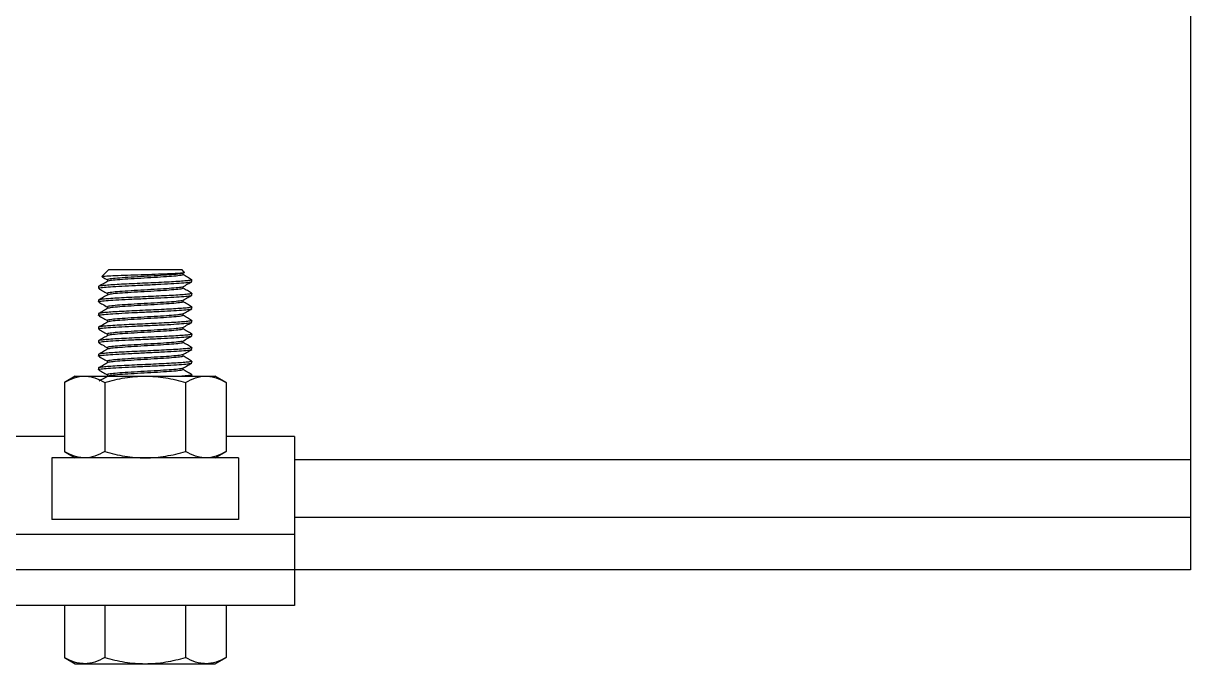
# Model space of a CAD drawing. Header units: millimetres. Extents: x 1735 to 8164, y 2313 to 5880.
# Drawn here: x 5274.8 to 5473.3, y 5348.9 to 5457.9 of the extents above; entities that cross this region are included whole.
import ezdxf

# ---------------------------------------------------------------- set-up
doc = ezdxf.new("R2010")
doc.units = ezdxf.units.MM
doc.header["$LTSCALE"] = 45
doc.header["$MEASUREMENT"] = 0
doc.linetypes.add('SLD-Solid', pattern=[0])

msp = doc.modelspace()

# ---------------------------------------------------------------- linework, layer by layer
at = {"color": 7, "linetype": 'SLD-Solid', "lineweight": 25}
for p, q in [((5473.28, 5650.95), (5473.28, 5383.61)), ((5289.28, 5415.96), (5288.11, 5414.79)), ((5289.28, 5415.96), (5295.48, 5415.96)), ((5295.48, 5415.96), (5301.69, 5415.96)), ((5302.12, 5415.53), (5301.69, 5415.96)), ((5289.05, 5414.22), (5289.05, 5413.95)), ((5301.89, 5415.35), (5302.1, 5415.47)), ((5301.92, 5415.1), (5301.92, 5415.37)), ((5303.32, 5414.29), (5303.42, 5414.23)), ((5303.42, 5413.94), (5303.42, 5414.23)), ((5287.55, 5413.08), (5287.55, 5412.79)), ((5289.05, 5411.91), (5289.05, 5411.64)), ((5301.92, 5412.79), (5301.92, 5413.06)), ((5303.42, 5411.63), (5303.42, 5411.92)), ((5287.55, 5410.77), (5287.55, 5410.48)), ((5301.92, 5410.48), (5301.92, 5410.75)), ((5287.55, 5408.46), (5287.55, 5408.17)), ((5289.05, 5409.6), (5289.05, 5409.33)), ((5301.92, 5408.17), (5301.92, 5408.44)), ((5303.42, 5409.32), (5303.42, 5409.61)), ((5287.55, 5406.15), (5287.55, 5405.86)), ((5289.05, 5407.29), (5289.05, 5407.03)), ((5301.92, 5405.86), (5301.92, 5406.13)), ((5303.42, 5407.01), (5303.42, 5407.3)), ((5289.05, 5404.99), (5289.05, 5404.72)), ((5303.42, 5404.71), (5303.42, 5404.99)), ((5287.55, 5403.84), (5287.55, 5403.55)), ((5289.05, 5402.68), (5289.05, 5402.41)), ((5301.92, 5403.55), (5301.92, 5403.82)), ((5303.42, 5402.4), (5303.42, 5402.68)), ((5287.55, 5401.53), (5287.55, 5401.24)), ((5289.05, 5400.37), (5289.05, 5400.1)), ((5301.92, 5401.24), (5301.92, 5401.51)), ((5303.42, 5400.09), (5303.42, 5400.38)), ((5287.55, 5399.22), (5287.55, 5398.93)), ((5289.05, 5398.06), (5289.05, 5397.79)), ((5301.92, 5398.93), (5301.92, 5399.2)), ((5303.42, 5397.82), (5303.42, 5398.07)), ((5283.58, 5397.82), (5281.74, 5396.76)), ((5281.74, 5396.76), (5281.74, 5385)), ((5283.58, 5397.82), (5285.17, 5397.82)), ((5285.17, 5397.82), (5295.48, 5397.82)), ((5288.61, 5396.76), (5288.61, 5385)), ((5295.48, 5397.82), (5305.8, 5397.82)), ((5302.36, 5396.76), (5302.36, 5385)), ((5305.8, 5397.82), (5307.39, 5397.82)), ((5309.23, 5396.76), (5307.39, 5397.82)), ((5309.23, 5396.76), (5309.23, 5385)), ((5281.74, 5387.53), (5156.83, 5387.53)), ((5320.88, 5387.53), (5309.23, 5387.53)), ((5320.88, 5387.53), (5320.88, 5370.88)), ((5281.74, 5385), (5283.58, 5383.93)), ((5307.39, 5383.93), (5309.23, 5385)), ((5311.36, 5383.93), (5279.61, 5383.93)), ((5279.61, 5383.93), (5279.61, 5373.42)), ((5311.36, 5383.93), (5311.36, 5373.42)), ((5473.28, 5383.61), (5320.88, 5383.61)), ((5473.28, 5383.61), (5473.28, 5373.77)), ((5311.36, 5373.42), (5279.61, 5373.42)), ((5473.28, 5373.77), (5320.88, 5373.77)), ((5473.28, 5373.77), (5473.28, 5364.88)), ((5320.88, 5370.88), (5117.68, 5370.88)), ((5320.88, 5370.88), (5320.88, 5364.88)), ((5320.88, 5364.88), (5117.68, 5364.88)), ((5473.28, 5364.88), (5320.88, 5364.88)), ((5320.88, 5364.88), (5320.88, 5358.81)), ((5320.88, 5358.81), (5117.68, 5358.81)), ((5281.74, 5358.81), (5281.74, 5349.95)), ((5288.61, 5358.81), (5288.61, 5349.95)), ((5302.36, 5358.81), (5302.36, 5349.95)), ((5309.23, 5358.81), (5309.23, 5349.95)), ((5281.74, 5349.95), (5283.58, 5348.89)), ((5283.58, 5348.89), (5285.17, 5348.89)), ((5285.17, 5348.89), (5295.48, 5348.89)), ((5295.48, 5348.89), (5305.8, 5348.89)), ((5305.8, 5348.89), (5307.39, 5348.89)), ((5307.39, 5348.89), (5309.23, 5349.95))]:
    msp.add_line(p, q, dxfattribs=at)
for points, knots in [([(5287.57, 5412.79), (5287.56, 5412.79), (5287.43, 5412.83), (5287.92, 5412.91), (5289.05, 5413.03), (5290.9, 5413.14), (5293.19, 5413.26), (5295.71, 5413.37), (5298.2, 5413.49), (5300.43, 5413.61), (5302.15, 5413.72), (5303.24, 5413.83), (5303.34, 5413.91), (5303.38, 5413.94)], [0, 0, 0, 0, 0.005867, 0.106306, 0.207043, 0.307458, 0.408219, 0.50861, 0.609395, 0.709762, 0.810571, 0.910916, 1, 1, 1, 1]), ([(5303.42, 5414.23), (5303.37, 5414.2), (5303.27, 5414.13), (5302.5, 5414.05), (5301.41, 5413.96), (5299.98, 5413.87), (5298.29, 5413.78), (5296.45, 5413.7), (5294.56, 5413.61), (5292.72, 5413.52), (5291.03, 5413.44), (5289.59, 5413.35), (5288.47, 5413.26), (5287.79, 5413.18), (5287.49, 5413.11), (5287.56, 5413.08), (5287.57, 5413.08)], [0, 0, 0, 0, 0.0843875, 0.1593521, 0.2353325, 0.3103761, 0.3858543, 0.4617296, 0.5365458, 0.6124054, 0.687916, 0.762932, 0.8389135, 0.9139022, 0.989446, 1, 1, 1, 1]), ([(5289.13, 5414), (5288.88, 5413.86), (5288.39, 5413.57), (5287.89, 5413.28), (5287.64, 5413.13)], [0, 0, 0, 0, 0.499953, 1, 1, 1, 1]), ([(5288.13, 5414.78), (5288.12, 5414.78), (5288.01, 5414.81), (5288.59, 5414.86), (5289.87, 5414.94), (5291.85, 5415.02), (5294.18, 5415.1), (5296.62, 5415.18), (5298.86, 5415.26), (5300.69, 5415.34), (5301.8, 5415.42), (5302.27, 5415.48), (5302.11, 5415.51), (5302.1, 5415.51)], [0, 0, 0, 0, 0.008859, 0.121792, 0.234437, 0.345128, 0.455178, 0.563641, 0.671092, 0.777333, 0.882181, 0.986202, 1, 1, 1, 1]), ([(5288.18, 5414.72), (5288.19, 5414.71), (5288.49, 5414.54), (5288.78, 5414.37), (5289.05, 5414.21)], [0, 0, 0, 0, 0.063962, 1, 1, 1, 1]), ([(5301.79, 5415.35), (5301.78, 5415.33), (5301.73, 5415.26), (5300.81, 5415.16), (5299.18, 5415.03), (5297.04, 5414.89), (5294.72, 5414.77), (5292.5, 5414.63), (5290.63, 5414.5), (5289.45, 5414.37), (5288.94, 5414.28), (5289.08, 5414.23), (5289.1, 5414.22)], [0, 0, 0, 0, 0.055188, 0.170887, 0.286686, 0.402951, 0.518368, 0.634931, 0.750271, 0.866734, 0.982305, 1, 1, 1, 1]), ([(5301.84, 5415.1), (5301.83, 5415.06), (5301.8, 5414.99), (5300.82, 5414.87), (5299.17, 5414.74), (5297.04, 5414.61), (5294.72, 5414.48), (5292.49, 5414.34), (5290.67, 5414.22), (5289.49, 5414.1), (5289.3, 5414.03), (5289.23, 5414)], [0, 0, 0, 0, 0.089539, 0.208648, 0.327861, 0.447554, 0.566373, 0.686372, 0.805112, 0.925009, 1, 1, 1, 1]), ([(5301.89, 5413.04), (5302.17, 5413.2), (5302.68, 5413.49), (5303.18, 5413.78), (5303.4, 5413.91)], [0, 0, 0, 0, 0.562525, 1, 1, 1, 1]), ([(5303.4, 5414.25), (5303.15, 5414.4), (5302.66, 5414.69), (5302.16, 5414.97), (5301.92, 5415.11)], [0, 0, 0, 0, 0.507867, 1, 1, 1, 1]), ([(5303.33, 5411.95), (5303.37, 5411.94), (5303.54, 5411.9), (5303.21, 5411.83), (5302.52, 5411.74), (5301.41, 5411.65), (5299.98, 5411.56), (5298.29, 5411.48), (5296.45, 5411.39), (5294.56, 5411.3), (5292.72, 5411.21), (5291.03, 5411.13), (5289.59, 5411.04), (5288.47, 5410.95), (5287.79, 5410.87), (5287.49, 5410.8), (5287.56, 5410.77), (5287.57, 5410.77)], [0, 0, 0, 0, 0.0208328, 0.1034622, 0.1768651, 0.2512626, 0.324743, 0.3986486, 0.4729433, 0.5462009, 0.6204801, 0.6944176, 0.7678708, 0.8422694, 0.9156958, 0.9896659, 1, 1, 1, 1]), ([(5287.57, 5412.76), (5287.79, 5412.63), (5288.28, 5412.34), (5288.78, 5412.06), (5289.05, 5411.9)], [0, 0, 0, 0, 0.446961, 1, 1, 1, 1]), ([(5301.79, 5413.04), (5301.78, 5413.02), (5301.73, 5412.95), (5300.81, 5412.85), (5299.18, 5412.72), (5297.04, 5412.58), (5294.72, 5412.46), (5292.5, 5412.32), (5290.63, 5412.2), (5289.45, 5412.06), (5288.94, 5411.97), (5289.08, 5411.92), (5289.1, 5411.91)], [0, 0, 0, 0, 0.055188, 0.170887, 0.286686, 0.402951, 0.518368, 0.634931, 0.750271, 0.866734, 0.982305, 1, 1, 1, 1]), ([(5301.84, 5412.79), (5301.83, 5412.75), (5301.8, 5412.68), (5300.82, 5412.56), (5299.17, 5412.43), (5297.04, 5412.3), (5294.72, 5412.17), (5292.49, 5412.03), (5290.67, 5411.91), (5289.49, 5411.79), (5289.3, 5411.72), (5289.23, 5411.69)], [0, 0, 0, 0, 0.089539, 0.208648, 0.327861, 0.447554, 0.566373, 0.686372, 0.805112, 0.925009, 1, 1, 1, 1]), ([(5303.4, 5411.95), (5303.15, 5412.09), (5302.66, 5412.38), (5302.16, 5412.66), (5301.92, 5412.8)], [0, 0, 0, 0, 0.507867, 1, 1, 1, 1]), ([(5287.57, 5410.48), (5287.56, 5410.48), (5287.43, 5410.52), (5287.92, 5410.6), (5289.05, 5410.72), (5290.9, 5410.83), (5293.19, 5410.95), (5295.71, 5411.06), (5298.2, 5411.18), (5300.43, 5411.3), (5302.15, 5411.41), (5303.24, 5411.52), (5303.34, 5411.6), (5303.38, 5411.63)], [0, 0, 0, 0, 0.005867, 0.106306, 0.207043, 0.307458, 0.408219, 0.50861, 0.609395, 0.709762, 0.810571, 0.910916, 1, 1, 1, 1]), ([(5287.57, 5410.45), (5287.79, 5410.32), (5288.28, 5410.04), (5288.78, 5409.75), (5289.05, 5409.59)], [0, 0, 0, 0, 0.4469614, 1, 1, 1, 1]), ([(5289.13, 5411.69), (5288.88, 5411.55), (5288.39, 5411.26), (5287.89, 5410.97), (5287.64, 5410.82)], [0, 0, 0, 0, 0.499953, 1, 1, 1, 1]), ([(5301.79, 5410.73), (5301.78, 5410.71), (5301.73, 5410.65), (5300.81, 5410.54), (5299.18, 5410.41), (5297.04, 5410.28), (5294.72, 5410.15), (5292.5, 5410.01), (5290.63, 5409.89), (5289.45, 5409.75), (5288.94, 5409.66), (5289.08, 5409.61), (5289.1, 5409.6)], [0, 0, 0, 0, 0.055188, 0.170887, 0.286686, 0.402951, 0.518368, 0.634931, 0.750271, 0.866734, 0.982305, 1, 1, 1, 1]), ([(5301.84, 5410.48), (5301.83, 5410.45), (5301.8, 5410.37), (5300.82, 5410.25), (5299.17, 5410.12), (5297.04, 5409.99), (5294.72, 5409.86), (5292.49, 5409.73), (5290.67, 5409.6), (5289.49, 5409.48), (5289.3, 5409.41), (5289.23, 5409.38)], [0, 0, 0, 0, 0.089539, 0.208648, 0.327861, 0.447554, 0.566373, 0.686372, 0.805112, 0.925009, 1, 1, 1, 1]), ([(5301.89, 5410.73), (5302.17, 5410.89), (5302.68, 5411.18), (5303.18, 5411.48), (5303.4, 5411.6)], [0, 0, 0, 0, 0.562525, 1, 1, 1, 1]), ([(5303.4, 5409.64), (5303.15, 5409.78), (5302.66, 5410.07), (5302.16, 5410.35), (5301.92, 5410.5)], [0, 0, 0, 0, 0.507867, 1, 1, 1, 1]), ([(5287.57, 5408.17), (5287.56, 5408.17), (5287.43, 5408.21), (5287.92, 5408.29), (5289.05, 5408.41), (5290.9, 5408.52), (5293.19, 5408.64), (5295.71, 5408.76), (5298.2, 5408.87), (5300.43, 5408.99), (5302.15, 5409.1), (5303.24, 5409.22), (5303.34, 5409.29), (5303.38, 5409.32)], [0, 0, 0, 0, 0.005867, 0.106306, 0.207043, 0.307458, 0.408219, 0.50861, 0.609395, 0.709762, 0.810571, 0.910916, 1, 1, 1, 1]), ([(5303.33, 5409.64), (5303.37, 5409.63), (5303.54, 5409.59), (5303.21, 5409.52), (5302.52, 5409.43), (5301.41, 5409.34), (5299.98, 5409.25), (5298.29, 5409.17), (5296.45, 5409.08), (5294.56, 5408.99), (5292.72, 5408.9), (5291.03, 5408.82), (5289.59, 5408.73), (5288.47, 5408.64), (5287.79, 5408.56), (5287.49, 5408.49), (5287.56, 5408.46), (5287.57, 5408.46)], [0, 0, 0, 0, 0.020833, 0.103462, 0.176865, 0.251263, 0.324743, 0.398649, 0.472943, 0.546201, 0.62048, 0.694418, 0.767871, 0.842269, 0.915696, 0.989666, 1, 1, 1, 1]), ([(5287.57, 5408.14), (5287.79, 5408.01), (5288.28, 5407.73), (5288.78, 5407.44), (5289.05, 5407.28)], [0, 0, 0, 0, 0.446961, 1, 1, 1, 1]), ([(5289.13, 5409.38), (5288.88, 5409.24), (5288.39, 5408.95), (5287.89, 5408.66), (5287.64, 5408.51)], [0, 0, 0, 0, 0.499953, 1, 1, 1, 1]), ([(5301.79, 5408.42), (5301.78, 5408.4), (5301.73, 5408.34), (5300.81, 5408.23), (5299.18, 5408.1), (5297.04, 5407.97), (5294.72, 5407.84), (5292.5, 5407.7), (5290.63, 5407.58), (5289.45, 5407.44), (5288.94, 5407.35), (5289.08, 5407.3), (5289.1, 5407.3)], [0, 0, 0, 0, 0.055188, 0.170887, 0.286686, 0.402951, 0.518368, 0.634931, 0.750271, 0.866734, 0.982305, 1, 1, 1, 1]), ([(5301.84, 5408.17), (5301.83, 5408.14), (5301.8, 5408.06), (5300.82, 5407.94), (5299.17, 5407.81), (5297.04, 5407.68), (5294.72, 5407.55), (5292.49, 5407.42), (5290.67, 5407.29), (5289.49, 5407.17), (5289.3, 5407.1), (5289.23, 5407.07)], [0, 0, 0, 0, 0.089539, 0.208648, 0.327861, 0.447554, 0.566373, 0.686372, 0.805112, 0.925009, 1, 1, 1, 1]), ([(5301.89, 5408.42), (5302.17, 5408.58), (5302.68, 5408.88), (5303.18, 5409.17), (5303.4, 5409.29)], [0, 0, 0, 0, 0.562525, 1, 1, 1, 1]), ([(5303.4, 5407.33), (5303.15, 5407.47), (5302.66, 5407.76), (5302.16, 5408.05), (5301.92, 5408.19)], [0, 0, 0, 0, 0.5078672, 1, 1, 1, 1]), ([(5287.57, 5405.86), (5287.56, 5405.86), (5287.43, 5405.9), (5287.92, 5405.98), (5289.05, 5406.1), (5290.9, 5406.21), (5293.19, 5406.33), (5295.71, 5406.45), (5298.2, 5406.56), (5300.43, 5406.68), (5302.15, 5406.8), (5303.24, 5406.91), (5303.34, 5406.98), (5303.38, 5407.01)], [0, 0, 0, 0, 0.005867, 0.106306, 0.207043, 0.307458, 0.408219, 0.50861, 0.609395, 0.709762, 0.810571, 0.910916, 1, 1, 1, 1]), ([(5303.33, 5407.33), (5303.37, 5407.32), (5303.54, 5407.28), (5303.21, 5407.21), (5302.52, 5407.12), (5301.41, 5407.03), (5299.98, 5406.94), (5298.29, 5406.86), (5296.45, 5406.77), (5294.56, 5406.68), (5292.72, 5406.6), (5291.03, 5406.51), (5289.59, 5406.42), (5288.47, 5406.33), (5287.79, 5406.25), (5287.49, 5406.19), (5287.56, 5406.15), (5287.57, 5406.15)], [0, 0, 0, 0, 0.020833, 0.103462, 0.176865, 0.251263, 0.324743, 0.398649, 0.472943, 0.546201, 0.62048, 0.694418, 0.767871, 0.842269, 0.915696, 0.989666, 1, 1, 1, 1]), ([(5289.13, 5407.08), (5288.88, 5406.93), (5288.39, 5406.64), (5287.89, 5406.35), (5287.64, 5406.21)], [0, 0, 0, 0, 0.4999527, 1, 1, 1, 1]), ([(5301.79, 5406.11), (5301.78, 5406.09), (5301.73, 5406.03), (5300.81, 5405.92), (5299.18, 5405.79), (5297.04, 5405.66), (5294.72, 5405.53), (5292.5, 5405.4), (5290.63, 5405.27), (5289.45, 5405.13), (5288.94, 5405.04), (5289.08, 5404.99), (5289.1, 5404.99)], [0, 0, 0, 0, 0.055188, 0.170887, 0.286686, 0.402951, 0.518368, 0.634931, 0.750271, 0.866734, 0.982305, 1, 1, 1, 1]), ([(5301.89, 5406.11), (5302.17, 5406.28), (5302.68, 5406.57), (5303.18, 5406.86), (5303.4, 5406.98)], [0, 0, 0, 0, 0.562525, 1, 1, 1, 1]), ([(5287.57, 5403.55), (5287.56, 5403.55), (5287.43, 5403.59), (5287.92, 5403.67), (5289.05, 5403.79), (5290.9, 5403.9), (5293.19, 5404.02), (5295.71, 5404.14), (5298.2, 5404.25), (5300.43, 5404.37), (5302.15, 5404.49), (5303.24, 5404.6), (5303.34, 5404.67), (5303.38, 5404.71)], [0, 0, 0, 0, 0.005867, 0.106306, 0.207043, 0.307458, 0.408219, 0.50861, 0.609395, 0.709762, 0.810571, 0.910916, 1, 1, 1, 1]), ([(5303.33, 5405.02), (5303.37, 5405.01), (5303.54, 5404.97), (5303.21, 5404.9), (5302.52, 5404.81), (5301.41, 5404.72), (5299.98, 5404.64), (5298.29, 5404.55), (5296.45, 5404.46), (5294.56, 5404.38), (5292.72, 5404.29), (5291.03, 5404.2), (5289.59, 5404.11), (5288.47, 5404.02), (5287.79, 5403.94), (5287.49, 5403.88), (5287.56, 5403.84), (5287.57, 5403.84)], [0, 0, 0, 0, 0.020833, 0.103462, 0.176865, 0.251263, 0.324743, 0.398649, 0.472943, 0.546201, 0.62048, 0.694418, 0.767871, 0.842269, 0.915696, 0.989666, 1, 1, 1, 1]), ([(5287.57, 5405.83), (5287.79, 5405.7), (5288.28, 5405.42), (5288.78, 5405.13), (5289.05, 5404.97)], [0, 0, 0, 0, 0.4469614, 1, 1, 1, 1]), ([(5289.13, 5404.77), (5288.88, 5404.62), (5288.39, 5404.33), (5287.89, 5404.04), (5287.64, 5403.9)], [0, 0, 0, 0, 0.499953, 1, 1, 1, 1]), ([(5301.84, 5405.86), (5301.83, 5405.83), (5301.8, 5405.75), (5300.82, 5405.63), (5299.17, 5405.5), (5297.04, 5405.37), (5294.72, 5405.24), (5292.49, 5405.11), (5290.67, 5404.98), (5289.49, 5404.86), (5289.3, 5404.79), (5289.23, 5404.77)], [0, 0, 0, 0, 0.089539, 0.208648, 0.327861, 0.447554, 0.566373, 0.686372, 0.805112, 0.925009, 1, 1, 1, 1]), ([(5301.89, 5403.8), (5302.17, 5403.97), (5302.68, 5404.26), (5303.18, 5404.55), (5303.4, 5404.67)], [0, 0, 0, 0, 0.562525, 1, 1, 1, 1]), ([(5303.4, 5405.02), (5303.15, 5405.16), (5302.66, 5405.45), (5302.16, 5405.74), (5301.92, 5405.88)], [0, 0, 0, 0, 0.5078672, 1, 1, 1, 1]), ([(5287.57, 5401.24), (5287.56, 5401.24), (5287.43, 5401.28), (5287.92, 5401.36), (5289.05, 5401.48), (5290.9, 5401.6), (5293.19, 5401.71), (5295.71, 5401.83), (5298.2, 5401.95), (5300.43, 5402.06), (5302.15, 5402.18), (5303.24, 5402.29), (5303.34, 5402.36), (5303.38, 5402.4)], [0, 0, 0, 0, 0.005867, 0.106306, 0.207043, 0.307458, 0.408219, 0.50861, 0.609395, 0.709762, 0.810571, 0.910916, 1, 1, 1, 1]), ([(5303.33, 5402.71), (5303.37, 5402.7), (5303.54, 5402.66), (5303.21, 5402.59), (5302.52, 5402.5), (5301.41, 5402.41), (5299.98, 5402.33), (5298.29, 5402.24), (5296.45, 5402.15), (5294.56, 5402.07), (5292.72, 5401.98), (5291.03, 5401.89), (5289.59, 5401.8), (5288.47, 5401.71), (5287.79, 5401.63), (5287.49, 5401.57), (5287.56, 5401.53), (5287.57, 5401.53)], [0, 0, 0, 0, 0.0208328, 0.1034622, 0.1768651, 0.2512626, 0.324743, 0.3986486, 0.4729433, 0.5462009, 0.6204801, 0.6944176, 0.7678708, 0.8422694, 0.9156958, 0.9896659, 1, 1, 1, 1]), ([(5287.57, 5403.52), (5287.79, 5403.39), (5288.28, 5403.11), (5288.78, 5402.82), (5289.05, 5402.66)], [0, 0, 0, 0, 0.446961, 1, 1, 1, 1]), ([(5289.13, 5402.46), (5288.88, 5402.31), (5288.39, 5402.02), (5287.89, 5401.73), (5287.64, 5401.59)], [0, 0, 0, 0, 0.4999527, 1, 1, 1, 1]), ([(5301.79, 5403.8), (5301.78, 5403.78), (5301.73, 5403.72), (5300.81, 5403.61), (5299.18, 5403.48), (5297.04, 5403.35), (5294.72, 5403.22), (5292.5, 5403.09), (5290.63, 5402.96), (5289.45, 5402.83), (5288.94, 5402.73), (5289.08, 5402.68), (5289.1, 5402.68)], [0, 0, 0, 0, 0.055188, 0.170887, 0.286686, 0.402951, 0.518368, 0.634931, 0.750271, 0.866734, 0.982305, 1, 1, 1, 1]), ([(5301.84, 5403.55), (5301.83, 5403.52), (5301.8, 5403.44), (5300.82, 5403.32), (5299.17, 5403.19), (5297.04, 5403.06), (5294.72, 5402.93), (5292.49, 5402.8), (5290.67, 5402.67), (5289.49, 5402.55), (5289.3, 5402.48), (5289.23, 5402.46)], [0, 0, 0, 0, 0.089539, 0.208648, 0.327861, 0.447554, 0.566373, 0.686372, 0.805112, 0.925009, 1, 1, 1, 1]), ([(5301.89, 5401.49), (5302.17, 5401.66), (5302.68, 5401.95), (5303.18, 5402.24), (5303.4, 5402.37)], [0, 0, 0, 0, 0.5625253, 1, 1, 1, 1]), ([(5303.4, 5402.71), (5303.15, 5402.85), (5302.66, 5403.14), (5302.16, 5403.43), (5301.92, 5403.57)], [0, 0, 0, 0, 0.507867, 1, 1, 1, 1]), ([(5287.57, 5398.93), (5287.56, 5398.93), (5287.43, 5398.98), (5287.92, 5399.05), (5289.05, 5399.17), (5290.9, 5399.29), (5293.19, 5399.4), (5295.71, 5399.52), (5298.2, 5399.64), (5300.43, 5399.75), (5302.15, 5399.87), (5303.24, 5399.98), (5303.34, 5400.05), (5303.38, 5400.09)], [0, 0, 0, 0, 0.005867, 0.106306, 0.207043, 0.307458, 0.408219, 0.50861, 0.609395, 0.709762, 0.810571, 0.910916, 1, 1, 1, 1]), ([(5303.33, 5400.4), (5303.37, 5400.39), (5303.54, 5400.35), (5303.21, 5400.28), (5302.52, 5400.19), (5301.41, 5400.1), (5299.98, 5400.02), (5298.29, 5399.93), (5296.45, 5399.84), (5294.56, 5399.76), (5292.72, 5399.67), (5291.03, 5399.58), (5289.59, 5399.5), (5288.47, 5399.41), (5287.79, 5399.32), (5287.49, 5399.26), (5287.56, 5399.22), (5287.57, 5399.22)], [0, 0, 0, 0, 0.020833, 0.103462, 0.176865, 0.251263, 0.324743, 0.398649, 0.472943, 0.546201, 0.62048, 0.694418, 0.767871, 0.842269, 0.915696, 0.989666, 1, 1, 1, 1]), ([(5287.57, 5401.21), (5287.79, 5401.08), (5288.28, 5400.8), (5288.78, 5400.51), (5289.05, 5400.36)], [0, 0, 0, 0, 0.4469614, 1, 1, 1, 1]), ([(5289.13, 5400.15), (5288.88, 5400), (5288.39, 5399.71), (5287.89, 5399.42), (5287.64, 5399.28)], [0, 0, 0, 0, 0.499953, 1, 1, 1, 1]), ([(5301.79, 5401.49), (5301.78, 5401.47), (5301.73, 5401.41), (5300.81, 5401.3), (5299.18, 5401.17), (5297.04, 5401.04), (5294.72, 5400.91), (5292.5, 5400.78), (5290.63, 5400.65), (5289.45, 5400.52), (5288.94, 5400.42), (5289.08, 5400.37), (5289.1, 5400.37)], [0, 0, 0, 0, 0.055188, 0.170887, 0.286686, 0.402951, 0.518368, 0.634931, 0.750271, 0.866734, 0.982305, 1, 1, 1, 1]), ([(5301.84, 5401.24), (5301.83, 5401.21), (5301.8, 5401.13), (5300.82, 5401.01), (5299.17, 5400.88), (5297.04, 5400.75), (5294.72, 5400.62), (5292.49, 5400.49), (5290.67, 5400.36), (5289.49, 5400.24), (5289.3, 5400.17), (5289.23, 5400.15)], [0, 0, 0, 0, 0.089539, 0.208648, 0.327861, 0.447554, 0.566373, 0.686372, 0.805112, 0.925009, 1, 1, 1, 1]), ([(5301.89, 5399.18), (5302.17, 5399.35), (5302.68, 5399.64), (5303.18, 5399.93), (5303.4, 5400.06)], [0, 0, 0, 0, 0.562525, 1, 1, 1, 1]), ([(5303.4, 5400.4), (5303.15, 5400.55), (5302.66, 5400.83), (5302.16, 5401.12), (5301.92, 5401.26)], [0, 0, 0, 0, 0.507867, 1, 1, 1, 1]), ([(5287.57, 5398.9), (5287.79, 5398.77), (5288.28, 5398.49), (5288.78, 5398.2), (5289.05, 5398.05)], [0, 0, 0, 0, 0.4469614, 1, 1, 1, 1]), ([(5301.79, 5399.19), (5301.78, 5399.16), (5301.73, 5399.1), (5300.81, 5398.99), (5299.18, 5398.86), (5297.04, 5398.73), (5294.72, 5398.6), (5292.5, 5398.47), (5290.63, 5398.34), (5289.45, 5398.21), (5288.94, 5398.12), (5289.08, 5398.07), (5289.1, 5398.06)], [0, 0, 0, 0, 0.055188, 0.170887, 0.286686, 0.402951, 0.518368, 0.634931, 0.750271, 0.866734, 0.982305, 1, 1, 1, 1]), ([(5301.84, 5398.93), (5301.83, 5398.9), (5301.8, 5398.82), (5300.82, 5398.7), (5299.17, 5398.57), (5297.04, 5398.44), (5294.72, 5398.31), (5292.49, 5398.18), (5290.67, 5398.05), (5289.49, 5397.94), (5289.3, 5397.86), (5289.23, 5397.84)], [0, 0, 0, 0, 0.089539, 0.208648, 0.327861, 0.447554, 0.566373, 0.686372, 0.805112, 0.925009, 1, 1, 1, 1]), ([(5303.33, 5398.09), (5303.37, 5398.08), (5303.54, 5398.04), (5303.2, 5397.97), (5302.62, 5397.89), (5301.97, 5397.84), (5301.71, 5397.82)], [0, 0, 0, 0, 0.091774, 0.455778, 0.779137, 1, 1, 1, 1]), ([(5303.4, 5398.09), (5303.15, 5398.24), (5302.66, 5398.52), (5302.16, 5398.81), (5301.92, 5398.95)], [0, 0, 0, 0, 0.5078672, 1, 1, 1, 1]), ([(5281.74, 5396.76), (5282.3, 5397.08), (5282.86, 5397.35), (5284.01, 5397.72), (5284.59, 5397.82), (5285.17, 5397.82)], [0, 0, 0, 0, 0.5, 0.5, 1, 1, 1, 1]), ([(5285.17, 5397.82), (5285.46, 5397.82), (5285.76, 5397.8), (5286.34, 5397.7), (5286.62, 5397.63), (5287.48, 5397.35), (5288.05, 5397.08), (5288.61, 5396.76)], [0, 0, 0, 0, 0.25, 0.25, 0.5, 0.5, 1, 1, 1, 1]), ([(5289.13, 5397.84), (5288.88, 5397.69), (5288.39, 5397.4), (5287.89, 5397.11), (5287.64, 5396.97)], [0, 0, 0, 0, 0.499953, 1, 1, 1, 1]), ([(5288.61, 5396.76), (5289.73, 5397.08), (5290.87, 5397.35), (5293.17, 5397.72), (5294.32, 5397.82), (5295.48, 5397.82)], [0, 0, 0, 0, 0.5, 0.5, 1, 1, 1, 1]), ([(5295.48, 5397.82), (5296.07, 5397.82), (5296.65, 5397.8), (5297.82, 5397.7), (5298.4, 5397.63), (5300.12, 5397.35), (5301.25, 5397.08), (5302.36, 5396.76)], [0, 0, 0, 0, 0.25, 0.25, 0.5, 0.5, 1, 1, 1, 1]), ([(5302.36, 5396.76), (5302.92, 5397.08), (5303.49, 5397.35), (5304.63, 5397.72), (5305.21, 5397.82), (5305.8, 5397.82)], [0, 0, 0, 0, 0.5, 0.5, 1, 1, 1, 1]), ([(5305.8, 5397.82), (5306.09, 5397.82), (5306.38, 5397.8), (5306.96, 5397.7), (5307.25, 5397.63), (5308.11, 5397.35), (5308.67, 5397.08), (5309.23, 5396.76)], [0, 0, 0, 0, 0.25, 0.25, 0.5, 0.5, 1, 1, 1, 1]), ([(5285.17, 5383.93), (5284.88, 5383.93), (5284.59, 5383.96), (5284.01, 5384.05), (5283.72, 5384.13), (5282.86, 5384.4), (5282.3, 5384.67), (5281.74, 5385)], [0, 0, 0, 0, 0.25, 0.25, 0.5, 0.5, 1, 1, 1, 1]), ([(5288.61, 5385), (5288.05, 5384.67), (5287.48, 5384.4), (5286.34, 5384.03), (5285.76, 5383.93), (5285.17, 5383.93)], [0, 0, 0, 0, 0.5, 0.5, 1, 1, 1, 1]), ([(5288.61, 5385), (5289.73, 5384.67), (5290.87, 5384.4), (5293.17, 5384.03), (5294.32, 5383.93), (5295.48, 5383.93)], [0, 0, 0, 0, 0.5, 0.5, 1, 1, 1, 1]), ([(5295.48, 5383.93), (5296.07, 5383.93), (5296.65, 5383.96), (5297.82, 5384.06), (5298.4, 5384.13), (5300.12, 5384.41), (5301.25, 5384.67), (5302.36, 5385)], [0, 0, 0, 0, 0.25, 0.25, 0.5, 0.5, 1, 1, 1, 1]), ([(5305.8, 5383.93), (5305.5, 5383.93), (5305.21, 5383.96), (5304.63, 5384.05), (5304.34, 5384.13), (5303.48, 5384.4), (5302.92, 5384.67), (5302.36, 5385)], [0, 0, 0, 0, 0.25, 0.25, 0.5, 0.5, 1, 1, 1, 1]), ([(5309.23, 5385), (5308.67, 5384.67), (5308.1, 5384.4), (5306.96, 5384.03), (5306.38, 5383.93), (5305.8, 5383.93)], [0, 0, 0, 0, 0.5, 0.5, 1, 1, 1, 1]), ([(5285.17, 5348.89), (5284.88, 5348.89), (5284.59, 5348.92), (5284.01, 5349.01), (5283.72, 5349.08), (5282.86, 5349.36), (5282.3, 5349.63), (5281.74, 5349.95)], [0, 0, 0, 0, 0.25, 0.25, 0.5, 0.5, 1, 1, 1, 1]), ([(5288.61, 5349.95), (5288.05, 5349.63), (5287.48, 5349.36), (5286.34, 5348.99), (5285.76, 5348.89), (5285.17, 5348.89)], [0, 0, 0, 0, 0.5, 0.5, 1, 1, 1, 1]), ([(5288.61, 5349.95), (5289.73, 5349.63), (5290.87, 5349.36), (5293.17, 5348.99), (5294.32, 5348.89), (5295.48, 5348.89)], [0, 0, 0, 0, 0.5, 0.5, 1, 1, 1, 1]), ([(5295.48, 5348.89), (5296.07, 5348.89), (5296.65, 5348.92), (5297.82, 5349.01), (5298.4, 5349.09), (5300.12, 5349.37), (5301.25, 5349.63), (5302.36, 5349.95)], [0, 0, 0, 0, 0.25, 0.25, 0.5, 0.5, 1, 1, 1, 1]), ([(5305.8, 5348.89), (5305.5, 5348.89), (5305.21, 5348.92), (5304.63, 5349.01), (5304.34, 5349.08), (5303.48, 5349.36), (5302.92, 5349.63), (5302.36, 5349.95)], [0, 0, 0, 0, 0.25, 0.25, 0.5, 0.5, 1, 1, 1, 1]), ([(5309.23, 5349.95), (5308.67, 5349.63), (5308.1, 5349.36), (5306.96, 5348.99), (5306.38, 5348.89), (5305.8, 5348.89)], [0, 0, 0, 0, 0.5, 0.5, 1, 1, 1, 1])]:
    msp.add_open_spline(points, degree=3, knots=knots, dxfattribs=at)

doc.saveas('drawing.dxf')
